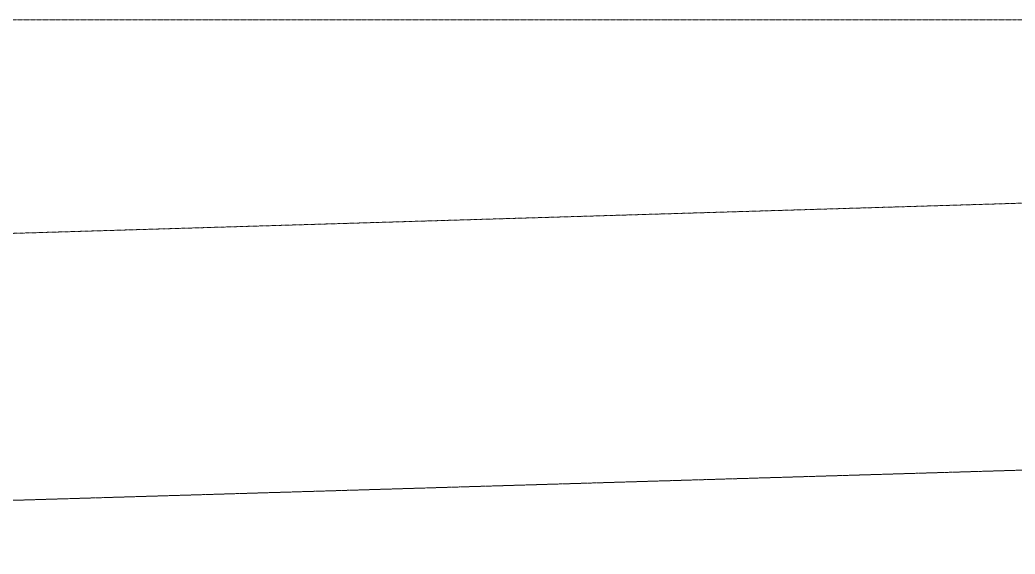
# Model space of a CAD drawing. Header units: metres. Extents: x -104 to 1975, y 9767 to 12269.
# Drawn here: x 756.7 to 1144.3, y 9772 to 9980.2 of the extents above; entities that cross this region are included whole.
import ezdxf

# ---------------------------------------------------------------- set-up
doc = ezdxf.new("R2010")
doc.units = ezdxf.units.M
doc.linetypes.add('Dash 1_16_', pattern=[0.125, 0.0625, -0.0625])
doc.linetypes.add('Double Dash 3_8_', pattern=[1, 0.375, -0.125, 0.125, -0.125, 0.125, -0.125])
for name, color, linetype, lineweight in [('0-3', 10, 'Double Dash 3_8_', 15), ('C-PROP-LINE-1', 10, 'Double Dash 3_8_', 15), ('C-PROP-LINE-2', 10, 'Dash 1_16_', 15)]:
    doc.layers.add(name, color=color, linetype=linetype, lineweight=lineweight)

# ---------------------------------------------------------------- blocks, each defined once
blk = doc.blocks.new('Family - ___-1878357-KEY PLAN - 2ND FLOOR')
at = {"layer": 'C-PROP-LINE-1'}
blk.add_line((-3831.82, 9771.98), (-2096.45, 9823.93), dxfattribs=at)
blk = doc.blocks.new('Family - ___-2835860-KEY PLAN - 2ND FLOOR')
at = {"layer": 'C-PROP-LINE-2'}
blk.add_line((-2638.11, 9980.19), (-3860.72, 9980.19), dxfattribs=at)
blk = doc.blocks.new('Family - ___-2835932-KEY PLAN - 2ND FLOOR')
at = {"layer": 'C-PROP-LINE-2'}
blk.add_line((-2067.92, 9980.19), (-3860.72, 9980.19), dxfattribs=at)
blk = doc.blocks.new('Family - ___-2855424-KEY PLAN - 2ND FLOOR')
at = {"layer": 'C-PROP-LINE-2'}
blk.add_line((-3987.11, 9871.38), (-1910.75, 9933.54), dxfattribs=at)

msp = doc.modelspace()

# ---------------------------------------------------------------- block references
at = {"layer": '0-3'}
for name in ['Family - ___-1878357-KEY PLAN - 2ND FLOOR', 'Family - ___-2835932-KEY PLAN - 2ND FLOOR', 'Family - ___-2835860-KEY PLAN - 2ND FLOOR', 'Family - ___-2855424-KEY PLAN - 2ND FLOOR']:
    msp.add_blockref(name, (3885.56, 0), dxfattribs=at)

doc.saveas('drawing.dxf')
